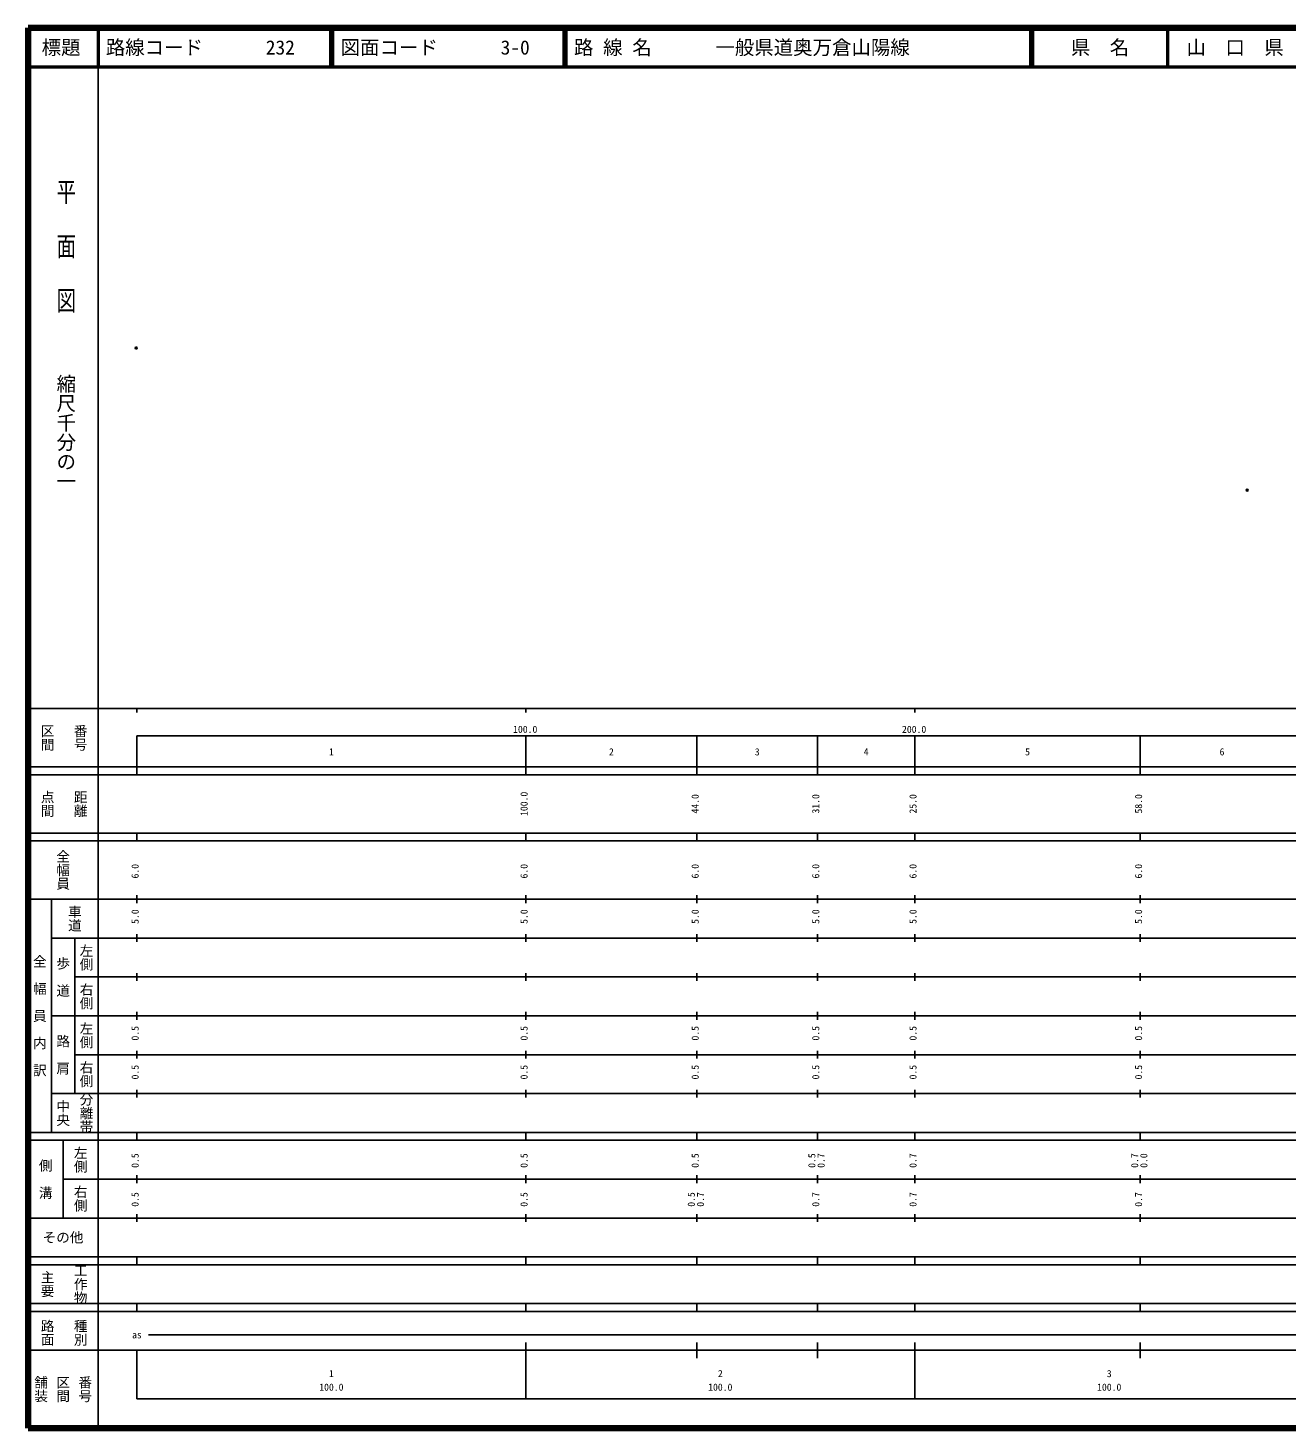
# Model space of a CAD drawing. Units: millimetres on the paper. Extents: x 40 to 680, y 20 to 380.
# Drawn here: x 40 to 363.7, y 20 to 380 of the extents above; entities that cross this region are included whole.
import ezdxf
from ezdxf.enums import TextEntityAlignment as Align

# ---------------------------------------------------------------- set-up
doc = ezdxf.new("R2010")
doc.units = ezdxf.units.MM
doc.header["$PDMODE"] = 32
doc.header["$PDSIZE"] = 0.5
doc.layers.add('M-OTRS', color=6, linetype='Continuous')
doc.layers.add('M-TTL-TXT', color=7, linetype='Continuous')
for name, color, linetype, lineweight in [('M-TTL', 2, 'Continuous', 140), ('M-TTL-BAND', 7, 'Continuous', 25), ('M-TTL-LINE', 7, 'Continuous', 50)]:
    doc.layers.add(name, color=color, linetype=linetype, lineweight=lineweight)
doc.styles.add('@ＭＳ ゴシック', font='')
doc.styles.add('ＭＳ ゴシック', font='')
doc.styles.get('@ＭＳ ゴシック').set_extended_font_data('@MS Gothic')
doc.styles.get('ＭＳ ゴシック').set_extended_font_data('MS Gothic')

msp = doc.modelspace()

# ---------------------------------------------------------------- linework, layer by layer
at = {"layer": 'M-OTRS'}
for p in [(67.826, 297.715), (353.503, 261.192)]:
    msp.add_point(p, dxfattribs=at)
at = {"layer": 'M-TTL'}
for p, q in [((40, 380), (40, 20)), ((680, 380), (40, 380)), ((40, 20), (680, 20))]:
    msp.add_line(p, q, dxfattribs=at)
at = {"layer": 'M-TTL-BAND'}
for p, q in [((58, 370), (58, 20)), ((40, 205), (579, 205)), ((68, 205), (68, 204)), ((168, 205), (168, 204)), ((268, 205), (268, 204)), ((68, 198), (579, 198)), ((68, 198), (68, 188)), ((168, 188), (168, 198)), ((212, 188), (212, 198)), ((243, 188), (243, 198)), ((268, 188), (268, 198)), ((326, 188), (326, 198)), ((40, 190), (579, 190)), ((40, 188), (579, 188)), ((40, 173), (579, 173)), ((68, 171), (68, 173)), ((168, 171), (168, 173)), ((212, 171), (212, 173)), ((243, 171), (243, 173)), ((268, 171), (268, 173)), ((326, 171), (326, 173)), ((40, 171), (579, 171)), ((40, 156), (579, 156)), ((46, 96), (46, 156)), ((68, 155), (68, 157)), ((168, 155), (168, 157)), ((212, 155), (212, 157)), ((243, 155), (243, 157)), ((268, 155), (268, 157)), ((326, 155), (326, 157)), ((46, 146), (579, 146)), ((52, 146), (52, 106)), ((68, 145), (68, 147)), ((168, 145), (168, 147)), ((212, 145), (212, 147)), ((243, 145), (243, 147)), ((268, 145), (268, 147)), ((326, 145), (326, 147)), ((68, 135), (68, 137)), ((168, 135), (168, 137)), ((212, 135), (212, 137)), ((243, 135), (243, 137)), ((268, 135), (268, 137)), ((326, 135), (326, 137)), ((52, 136), (579, 136)), ((46, 126), (579, 126)), ((68, 125), (68, 127)), ((168, 125), (168, 127)), ((212, 125), (212, 127)), ((243, 125), (243, 127)), ((268, 125), (268, 127)), ((326, 125), (326, 127)), ((52, 116), (579, 116)), ((68, 115), (68, 117)), ((168, 115), (168, 117)), ((212, 115), (212, 117)), ((243, 115), (243, 117)), ((268, 115), (268, 117)), ((326, 115), (326, 117)), ((46, 106), (579, 106)), ((68, 105), (68, 107)), ((168, 105), (168, 107)), ((212, 105), (212, 107)), ((243, 105), (243, 107)), ((268, 105), (268, 107)), ((326, 105), (326, 107)), ((40, 96), (579, 96)), ((40, 94), (579, 94)), ((49, 94), (49, 74)), ((68, 94), (68, 96)), ((168, 94), (168, 96)), ((212, 94), (212, 96)), ((243, 94), (243, 96)), ((268, 94), (268, 96)), ((326, 94), (326, 96)), ((49, 84), (579, 84)), ((68, 83), (68, 85)), ((168, 83), (168, 85)), ((212, 83), (212, 85)), ((243, 83), (243, 85)), ((268, 83), (268, 85)), ((326, 83), (326, 85)), ((40, 74), (579, 74)), ((68, 73), (68, 75)), ((168, 73), (168, 75)), ((212, 73), (212, 75)), ((243, 73), (243, 75)), ((268, 73), (268, 75)), ((326, 73), (326, 75)), ((40, 64), (579, 64)), ((40, 62), (579, 62)), ((68, 62), (68, 64)), ((168, 62), (168, 64)), ((212, 62), (212, 64)), ((243, 62), (243, 64)), ((268, 62), (268, 64)), ((326, 62), (326, 64)), ((40, 52), (579, 52)), ((68, 50), (68, 52)), ((168, 50), (168, 52)), ((212, 50), (212, 52)), ((243, 50), (243, 52)), ((268, 50), (268, 52)), ((326, 50), (326, 52)), ((40, 50), (579, 50)), ((71, 44), (565, 44)), ((40, 40), (579, 40)), ((68, 40), (68, 27.5)), ((168, 27.5), (168, 42)), ((212, 38), (212, 42)), ((243, 38), (243, 42)), ((268, 27.5), (268, 42)), ((326, 38), (326, 42)), ((68, 27.5), (579, 27.5))]:
    msp.add_line(p, q, dxfattribs=at)
at = {"layer": 'M-TTL-LINE'}
for p, q in [((58, 380), (58, 370)), ((117.75, 380), (117.75, 370)), ((118.25, 380), (118.25, 370)), ((177.75, 380), (177.75, 370)), ((178.25, 380), (178.25, 370)), ((297.75, 380), (297.75, 370)), ((298.25, 380), (298.25, 370)), ((333, 380), (333, 370)), ((40, 370), (680, 370))]:
    msp.add_line(p, q, dxfattribs=at)

# ---------------------------------------------------------------- texts
at = {"layer": 'M-TTL-BAND', "style": '@ＭＳ ゴシック', "width": 1.4}
msp.add_text('平  面  図', height=3.666, rotation=270, dxfattribs=at).set_placement((49.777, 306.475), align=Align.MIDDLE_RIGHT)
at = {"layer": 'M-TTL-BAND', "style": '@ＭＳ ゴシック'}
msp.add_text('縮尺千分の一', height=3.666, rotation=270, dxfattribs=at).set_placement((49.777, 261.03), align=Align.MIDDLE_RIGHT)
for s, p in [('区間', (45, 197.5)), ('番号', (53.5, 197.5)), ('点間', (45, 180.5)), ('距離', (53.5, 180.5)), ('全幅員', (49, 163.5)), ('車道', (52, 151)), ('左側', (55, 141)), ('全\u3000幅\u3000員\u3000内\u3000訳', (43, 126)), ('歩\u3000道', (49, 136)), ('右側', (55, 131)), ('左側', (55, 121)), ('路\u3000肩', (49, 116)), ('右側', (55, 111)), ('分離帯', (55, 101)), ('中央', (49, 101)), ('左側', (53.5, 89)), ('側\u3000溝', (44.5, 84)), ('右側', (53.5, 79)), ('工作物', (53.5, 57)), ('主要', (45, 57)), ('路面', (45, 44.5)), ('種別', (53.5, 44.5)), ('舗装', (43.333, 30)), ('区間', (49, 30)), ('番号', (54.667, 30))]:
    msp.add_text(s, height=2.566, rotation=270, dxfattribs=at).set_placement(p, align=Align.MIDDLE_CENTER)
at = {"layer": 'M-TTL-BAND', "style": 'ＭＳ ゴシック'}
for s, p in [('100.0', (167.844, 198.195)), ('200.0', (267.844, 198.195)), ('1', (118, 192.405)), ('2', (190, 192.405)), ('3', (227.5, 192.405)), ('4', (255.5, 192.405)), ('5', (297, 192.405)), ('6', (347, 192.405)), ('as', (68, 42.5)), ('1', (118, 32.523)), ('2', (218, 32.523)), ('3', (318, 32.523)), ('100.0', (118, 29.033)), ('100.0', (218, 29.033)), ('100.0', (318, 29.033))]:
    msp.add_text(s, height=1.833, dxfattribs=at).set_placement(p, align=Align.BOTTOM_CENTER)
for s, p in [('100.0', (169, 180.5)), ('44.0', (213, 180.5)), ('31.0', (244, 180.5)), ('25.0', (269, 180.5)), ('58.0', (327, 180.5)), ('6.0', (69, 163.174)), ('6.0', (169, 163.174)), ('6.0', (213, 163.174)), ('6.0', (244, 163.174)), ('6.0', (269, 163.174)), ('6.0', (327, 163.174)), ('5.0', (69, 151.5)), ('5.0', (169, 151.5)), ('5.0', (213, 151.5)), ('5.0', (244, 151.5)), ('5.0', (269, 151.5)), ('5.0', (327, 151.5)), ('0.5', (69, 121.5)), ('0.5', (169, 121.5)), ('0.5', (213, 121.5)), ('0.5', (244, 121.5)), ('0.5', (269, 121.5)), ('0.5', (327, 121.5)), ('0.5', (69, 111.5)), ('0.5', (169, 111.5)), ('0.5', (213, 111.5)), ('0.5', (244, 111.5)), ('0.5', (269, 111.5)), ('0.5', (327, 111.5)), ('0.5', (69, 88.764)), ('0.5', (169, 88.764)), ('0.5', (213, 88.764)), ('0.5', (243, 88.764)), ('0.7', (245.37, 88.764)), ('0.7', (269, 88.764)), ('0.7', (326, 88.764)), ('0.0', (328.37, 88.764)), ('0.5', (69, 78.764)), ('0.5', (169, 78.764)), ('0.5', (212, 78.764)), ('0.7', (214.37, 78.764)), ('0.7', (244, 78.764)), ('0.7', (269, 78.764)), ('0.7', (327, 78.764))]:
    msp.add_text(s, height=1.833, rotation=90, dxfattribs=at).set_placement(p, align=Align.BOTTOM_CENTER)
msp.add_text('その他', height=2.566, dxfattribs=at).set_placement((49, 69), align=Align.MIDDLE_CENTER)
at = {"layer": 'M-TTL-TXT', "style": 'ＭＳ ゴシック'}
for s, p in [('標題', (48.5, 375)), ('県\u3000名', (315.625, 375)), ('山\u3000口\u3000県', (350.375, 375))]:
    msp.add_text(s, height=3.666, dxfattribs=at).set_placement(p, align=Align.MIDDLE_CENTER)
for s, p in [('路線コード', (60, 375)), ('232', (101.142, 375)), ('図面コード', (120.38, 375)), ('3-0', (161.521, 375)), ('路 線 名', (180.38, 375)), ('一般県道奥万倉山陽線', (216.734, 375))]:
    msp.add_text(s, height=3.666, dxfattribs=at).set_placement(p, align=Align.MIDDLE_LEFT)

doc.saveas('drawing.dxf')
